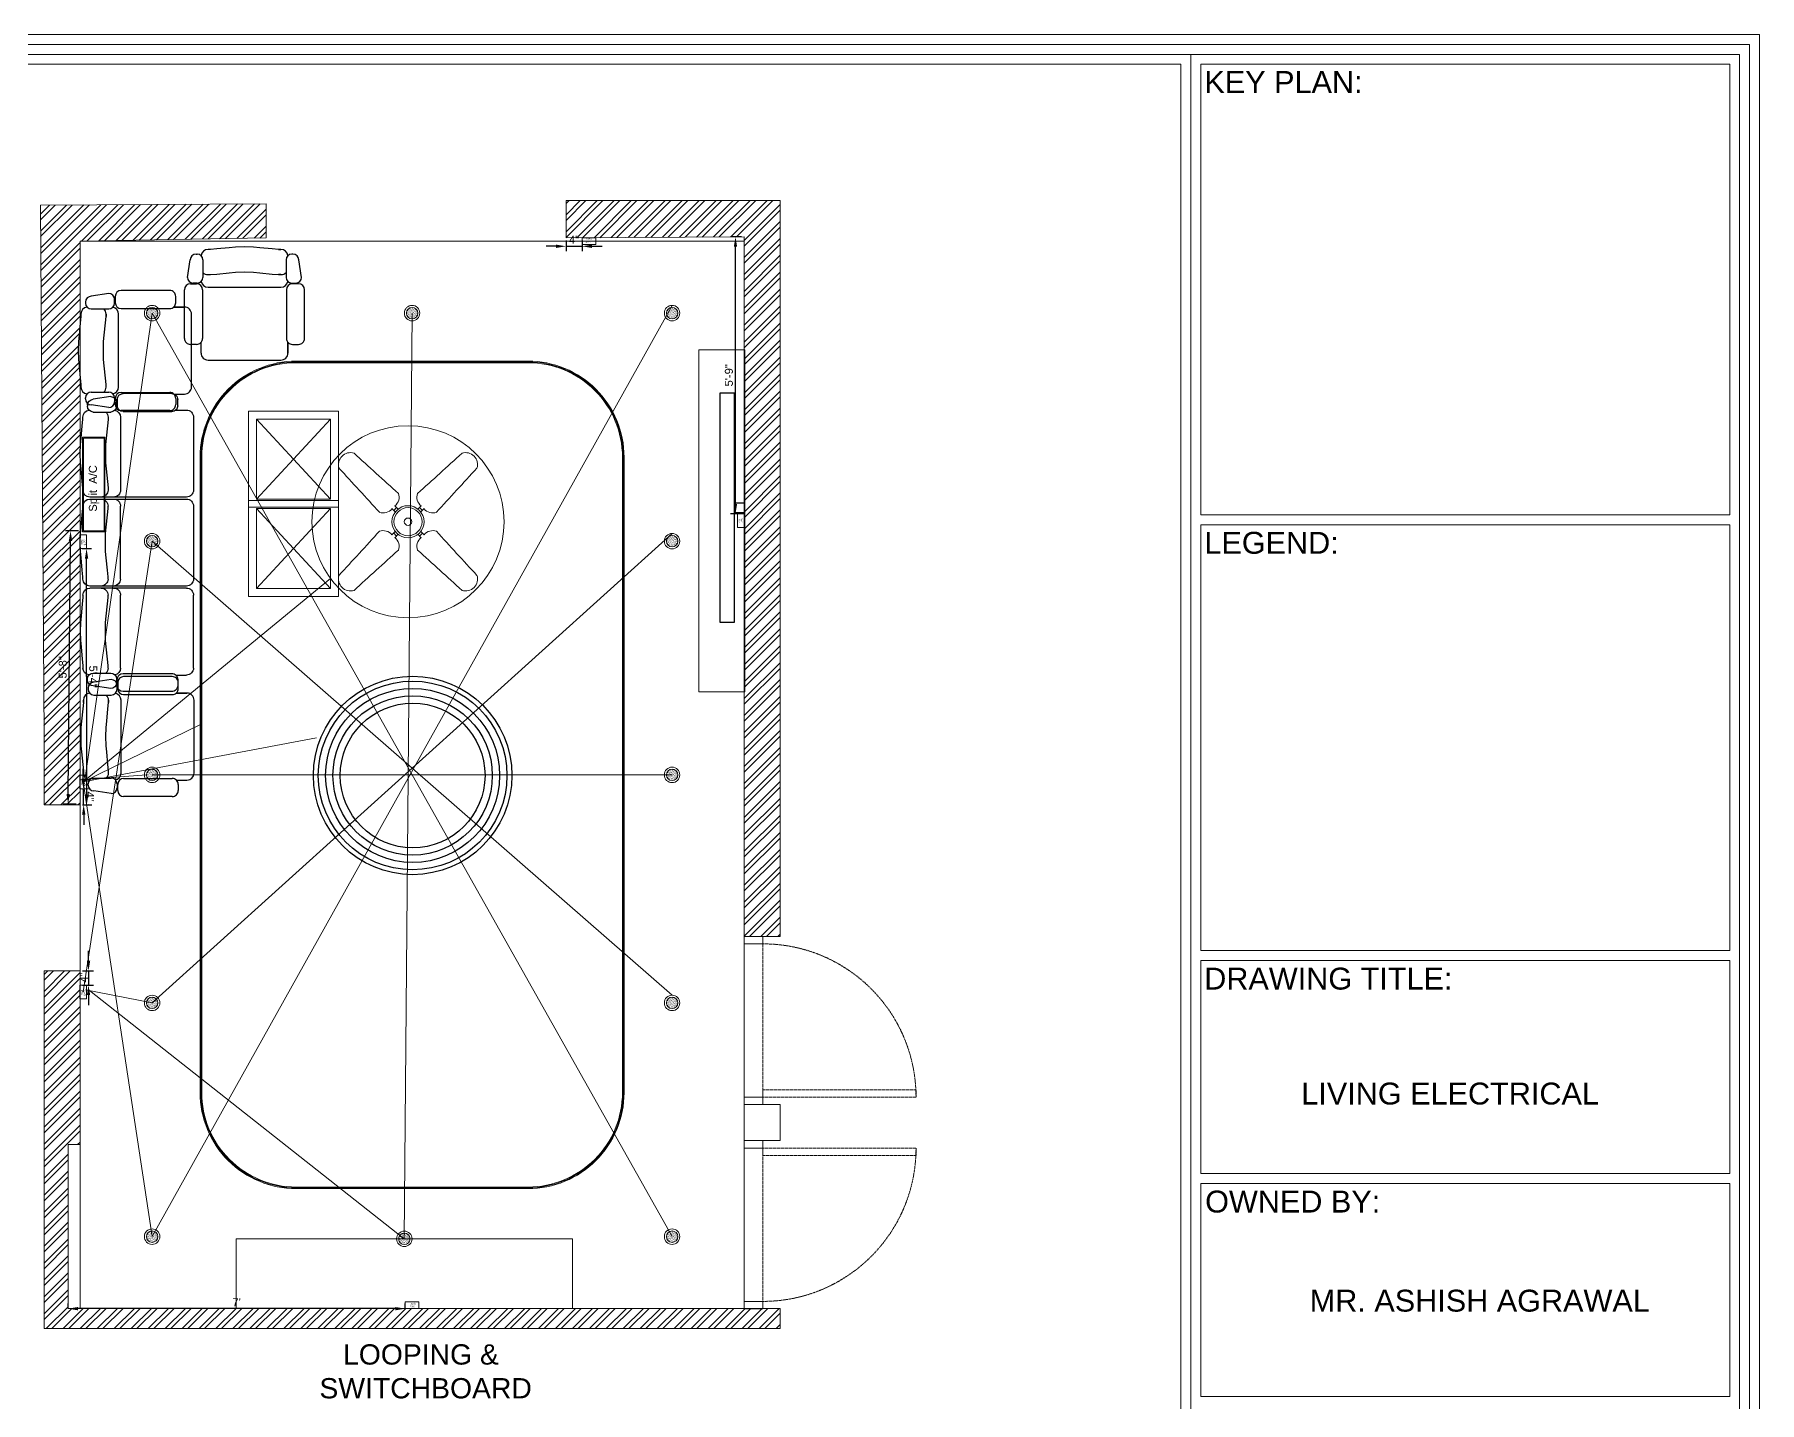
# Model space of a CAD drawing. Header units: inches. Extents: x 213 to 17763, y -4830 to 1802.
# Drawn here: x 6470.8 to 6902, y -1052 to -710.1 of the extents above; entities that cross this region are included whole.
import ezdxf

# ---------------------------------------------------------------- set-up
doc = ezdxf.new("R2010")
doc.units = ezdxf.units.IN
doc.header["$MEASUREMENT"] = 0
for name, pattern in [('ACAD_ISO02W100', [15, 12, -3]), ('AUDIT_D_060311083008-3', [0]), ('DASHED2', [0.375, 0.25, -0.125]), ('HIDDEN', [0.375, 0.25, -0.125])]:
    doc.linetypes.add(name, pattern=pattern)
for name, color, linetype in [('.', 30, 'Continuous'), ('A-DOOR', 251, 'AUDIT_D_060311083008-3'), ('A-Door-Frame', 1, 'Continuous'), ('A-Door-Swing', 8, 'HIDDEN'), ('furn', 28, 'Continuous'), ('hatch', 4, 'Continuous'), ('PDF2_0', 7, 'Continuous'), ('PDF2_MK. HATCH', 7, 'Continuous'), ('PDF2_Text', 1, 'Continuous'), ('PDF3_Text', 1, 'Continuous')]:
    doc.layers.add(name, color=color, linetype=linetype)
doc.layers.add('PDF2_MK. KITCHEN ESSENTAILS', color=7, linetype='Continuous', true_color=0x767676)
doc.layers.add('ROD', color=7, linetype='Continuous', lineweight=9)
doc.styles.add('PDF Arial', font='arial.ttf')
doc.styles.get("Standard").update_dxf_attribs({"font": 'arial.ttf'})
doc.dimstyles.new('ISO-25', dxfattribs={"dimtxt": 4.5, "dimasz": 2.5, "dimexe": 1.25, "dimexo": 0.625, "dimtad": 1, "dimdec": 0, "dimlunit": 4, "dimtxsty": 'Standard', "dimcen": 2.5, "dimadec": 0, "dimazin": 0, "dimtfac": 1, "dimtdec": 0, "dimtmove": 0, "dimatfit": 3, "dimfxl": 1, "dimarcsym": 0})

# ---------------------------------------------------------------- blocks, each defined once
blk = doc.blocks.new('EYETY')
at = {"layer": 'furn', "color": 254}
for p, q in [((50110.18, -31682.67), (50110.18, -31680.03)), ((50111.93, -31678.27), (50130.16, -31678.27)), ((50131.92, -31680.03), (50131.92, -31704.17)), ((50132.41, -31704.17), (50132.41, -31680.03)), ((50134.17, -31678.27), (50152.4, -31678.27)), ((50154.16, -31680.03), (50154.16, -31682.67)), ((50154.65, -31680.03), (50154.65, -31704.17)), ((50174.64, -31678.27), (50156.41, -31678.27)), ((50176.4, -31682.67), (50176.4, -31680.03)), ((50106.05, -31683.7), (50106.05, -31695.86)), ((50109.08, -31682.21), (50107.53, -31682.21)), ((50110.56, -31695.86), (50110.56, -31683.7)), ((50154.16, -31682.67), (50154.16, -31704.17)), ((50176.01, -31695.86), (50176.01, -31683.7)), ((50177.49, -31682.21), (50179.04, -31682.21)), ((50180.53, -31683.7), (50180.53, -31695.86)), ((50107.53, -31697.34), (50109.08, -31697.34)), ((50109.21, -31697.52), (50108.23, -31697.52)), ((50111.93, -31696.51), (50130.16, -31696.51)), ((50143.29, -31696.51), (50134.17, -31696.51)), ((50152.4, -31696.51), (50143.29, -31696.51)), ((50174.64, -31696.51), (50156.41, -31696.51)), ((50177.36, -31697.52), (50178.34, -31697.52)), ((50179.04, -31697.34), (50177.49, -31697.34)), ((50106.79, -31698.96), (50107.48, -31703.33)), ((50110.65, -31703.33), (50110.65, -31698.96)), ((50111.93, -31699.63), (50112.53, -31699.63)), ((50112.53, -31699.63), (50114.11, -31699.79)), ((50114.11, -31699.79), (50117.22, -31700.07)), ((50117.22, -31700.07), (50118.78, -31700.24)), ((50118.78, -31700.24), (50121.05, -31700.3)), ((50121.05, -31700.3), (50123.32, -31700.24)), ((50123.32, -31700.24), (50124.88, -31700.07)), ((50124.88, -31700.07), (50127.98, -31699.79)), ((50127.98, -31699.79), (50129.57, -31699.63)), ((50129.57, -31699.63), (50130.16, -31699.63)), ((50134.77, -31699.63), (50134.17, -31699.63)), ((50136.35, -31699.79), (50134.77, -31699.63)), ((50139.46, -31700.07), (50136.35, -31699.79)), ((50141.02, -31700.24), (50139.46, -31700.07)), ((50143.29, -31700.3), (50141.02, -31700.24)), ((50145.56, -31700.24), (50143.29, -31700.3)), ((50147.12, -31700.07), (50145.56, -31700.24)), ((50150.22, -31699.79), (50147.12, -31700.07)), ((50151.81, -31699.63), (50150.22, -31699.79)), ((50152.4, -31699.63), (50151.81, -31699.63)), ((50157.01, -31699.63), (50156.41, -31699.63)), ((50158.59, -31699.79), (50157.01, -31699.63)), ((50161.7, -31700.07), (50158.59, -31699.79)), ((50163.25, -31700.24), (50161.7, -31700.07)), ((50165.53, -31700.3), (50163.25, -31700.24)), ((50167.8, -31700.24), (50165.53, -31700.3)), ((50169.36, -31700.07), (50167.8, -31700.24)), ((50172.46, -31699.79), (50169.36, -31700.07)), ((50174.04, -31699.63), (50172.46, -31699.79)), ((50174.64, -31699.63), (50174.04, -31699.63)), ((50175.92, -31703.33), (50175.92, -31698.96)), ((50179.78, -31698.96), (50179.1, -31703.33)), ((50108.95, -31704.77), (50109.21, -31704.77)), ((50112.53, -31705.93), (50111.93, -31705.93)), ((50114.11, -31706.09), (50112.53, -31705.93)), ((50117.22, -31706.37), (50114.11, -31706.09)), ((50118.78, -31706.54), (50117.22, -31706.37)), ((50121.05, -31706.6), (50118.78, -31706.54)), ((50123.32, -31706.54), (50121.05, -31706.6)), ((50124.88, -31706.37), (50123.32, -31706.54)), ((50127.98, -31706.09), (50124.88, -31706.37)), ((50129.57, -31705.93), (50127.98, -31706.09)), ((50130.16, -31705.93), (50129.57, -31705.93)), ((50134.77, -31705.93), (50134.17, -31705.93)), ((50136.35, -31706.09), (50134.77, -31705.93)), ((50139.46, -31706.37), (50136.35, -31706.09)), ((50141.02, -31706.54), (50139.46, -31706.37)), ((50143.29, -31706.6), (50141.02, -31706.54)), ((50145.56, -31706.54), (50143.29, -31706.6)), ((50147.12, -31706.37), (50145.56, -31706.54)), ((50150.22, -31706.09), (50147.12, -31706.37)), ((50151.81, -31705.93), (50150.22, -31706.09)), ((50152.4, -31705.93), (50151.81, -31705.93)), ((50156.41, -31705.93), (50157.01, -31705.93)), ((50157.01, -31705.93), (50158.59, -31706.09)), ((50158.59, -31706.09), (50161.7, -31706.37)), ((50161.7, -31706.37), (50163.25, -31706.54)), ((50163.25, -31706.54), (50165.53, -31706.6)), ((50165.53, -31706.6), (50167.8, -31706.54)), ((50167.8, -31706.54), (50169.36, -31706.37)), ((50169.36, -31706.37), (50172.46, -31706.09)), ((50172.46, -31706.09), (50174.04, -31705.93)), ((50174.04, -31705.93), (50174.64, -31705.93)), ((50177.63, -31704.77), (50177.36, -31704.77))]:
    blk.add_line(p, q, dxfattribs=at)
at = {"layer": 'furn', "color": 254, "extrusion": (0, 0, -1)}
for centre, major_axis, start_param, end_param in [((50111.93, -31680.03), (1.24, -1.24), 2.356194, 3.926991), ((50130.16, -31680.03), (-1.24, -1.24), 2.356194, 3.926991), ((50134.17, -31680.03), (1.24, -1.24), 2.356194, 3.926991), ((50152.4, -31680.03), (-1.24, -1.24), 2.356194, 3.926991), ((50156.41, -31680.03), (1.24, -1.24), 2.356194, 3.926991), ((50174.64, -31680.03), (-1.24, -1.24), 2.356194, 3.926991), ((50107.53, -31683.7), (1.05, -1.05), 2.356194, 3.926991), ((50109.08, -31683.7), (-1.05, -1.05), 2.356194, 3.926991), ((50177.49, -31683.7), (1.05, -1.05), 2.356194, 3.926991), ((50179.04, -31683.7), (-1.05, -1.05), 2.356194, 3.926991), ((50107.53, -31695.86), (-1.05, -1.05), -0.785398, 0.785398), ((50108.23, -31698.96), (-1.02, -1.02), 0.785398, 2.356194), ((50109.08, -31695.86), (-1.05, -1.05), 3.926991, 5.497787), ((50109.21, -31698.96), (1.02, -1.02), 3.926991, 5.497787), ((50111.93, -31698.27), (1.24, -1.24), 2.553225, 3.926991), ((50130.16, -31698.27), (-1.24, -1.24), 2.356194, 3.926991), ((50134.17, -31698.27), (1.24, -1.24), 2.356194, 3.926991), ((50152.4, -31698.27), (1.24, -1.24), 3.926991, 5.497787), ((50156.41, -31698.27), (1.24, -1.24), 2.356194, 3.926991), ((50174.64, -31698.27), (-1.24, -1.24), 2.356194, 3.72996), ((50177.36, -31698.96), (-1.02, -1.02), 0.785398, 2.356194), ((50177.49, -31695.86), (-1.05, -1.05), -0.785398, 0.785398), ((50178.34, -31698.96), (1.02, -1.02), 3.926991, 5.497787), ((50179.04, -31695.86), (-1.05, -1.05), 3.926991, 5.497787), ((50111.93, -31701.39), (-1.24, -1.24), 1.538441, 2.356194), ((50130.16, -31701.39), (-1.24, -1.24), 2.356194, 3.926991), ((50134.17, -31701.39), (1.24, -1.24), 2.356194, 3.926991), ((50152.4, -31701.39), (-1.24, -1.24), 2.356194, 3.926991), ((50156.41, -31701.39), (1.24, -1.24), 2.356194, 3.926991), ((50174.64, -31701.39), (-1.24, -1.24), 2.356194, 3.173948), ((50108.94, -31703.3), (-1.04, -1.04), -0.788362, 0.767792), ((50109.21, -31703.33), (-1.02, -1.02), 3.926991, 5.497787), ((50111.93, -31704.17), (1.24, -1.24), 0.785398, 2.233985), ((50130.16, -31704.17), (1.24, -1.24), 5.497787, 7.068583), ((50134.17, -31704.17), (-1.24, -1.24), -0.785398, 0.785398), ((50152.4, -31704.17), (-1.24, -1.24), 3.927012, 5.497787), ((50156.41, -31704.17), (-1.24, -1.24), -0.785398, 0.785398), ((50174.64, -31704.17), (-1.24, -1.24), 4.0492, 5.497787), ((50177.36, -31703.33), (1.02, -1.02), 0.785398, 2.356194), ((50177.63, -31703.3), (1.04, -1.04), 5.515393, 7.071548)]:
    blk.add_ellipse(centre, major_axis=major_axis, ratio=1, start_param=start_param, end_param=end_param, dxfattribs=at)
blk = doc.blocks.new('EFSR')
at = {"layer": 'furn', "color": 254}
for p, q in [((11465.46, -9283.77), (11483.69, -9283.77)), ((11462.61, -9287.71), (11461.06, -9287.71)), ((11463.7, -9288.17), (11463.7, -9285.53)), ((11485.45, -9288.17), (11485.45, -9285.53)), ((11485.45, -9285.53), (11485.45, -9288.2)), ((11486.54, -9287.71), (11488.09, -9287.71)), ((11459.57, -9289.2), (11459.57, -9301.36)), ((11464.09, -9301.36), (11464.09, -9289.2)), ((11485.06, -9301.36), (11485.06, -9289.2)), ((11489.57, -9289.2), (11489.57, -9301.36)), ((11460.32, -9304.46), (11461, -9308.83)), ((11461.06, -9302.84), (11462.61, -9302.84)), ((11462.74, -9303.02), (11461.76, -9303.02)), ((11464.18, -9308.83), (11464.18, -9304.46)), ((11465.46, -9302.01), (11483.69, -9302.01)), ((11465.46, -9305.13), (11466.05, -9305.13)), ((11466.05, -9305.13), (11467.64, -9305.29)), ((11467.64, -9305.29), (11470.74, -9305.57)), ((11470.74, -9305.57), (11472.3, -9305.74)), ((11476.84, -9305.74), (11478.4, -9305.57)), ((11478.4, -9305.57), (11481.51, -9305.29)), ((11481.51, -9305.29), (11483.09, -9305.13)), ((11483.69, -9305.13), (11483.09, -9305.13)), ((11483.09, -9305.13), (11483.69, -9305.13)), ((11484.97, -9308.83), (11484.97, -9304.46)), ((11486.41, -9303.02), (11487.39, -9303.02)), ((11488.09, -9302.84), (11486.54, -9302.84)), ((11488.83, -9304.46), (11488.15, -9308.83)), ((11472.3, -9305.74), (11474.57, -9305.8)), ((11474.57, -9305.8), (11476.84, -9305.74)), ((11462.47, -9310.27), (11462.74, -9310.27)), ((11466.05, -9311.43), (11465.46, -9311.43)), ((11467.64, -9311.59), (11466.05, -9311.43)), ((11470.74, -9311.87), (11467.64, -9311.59)), ((11472.3, -9312.04), (11470.74, -9311.87)), ((11474.57, -9312.1), (11472.3, -9312.04)), ((11476.84, -9312.04), (11474.57, -9312.1)), ((11478.4, -9311.87), (11476.84, -9312.04)), ((11481.51, -9311.59), (11478.4, -9311.87)), ((11483.09, -9311.43), (11481.51, -9311.59)), ((11483.09, -9311.43), (11483.69, -9311.43)), ((11483.69, -9311.43), (11483.09, -9311.43)), ((11486.68, -9310.27), (11486.41, -9310.27))]:
    blk.add_line(p, q, dxfattribs=at)
at = {"layer": 'furn', "color": 254, "extrusion": (0, 0, -1)}
for centre, major_axis, start_param, end_param in [((11465.46, -9285.53), (1.24, -1.24), 2.356194, 3.926991), ((11483.69, -9285.53), (-1.24, -1.24), 2.356194, 3.926991), ((11483.69, -9285.53), (-1.24, -1.24), 2.356194, 3.926991), ((11461.06, -9289.2), (1.05, -1.05), 2.356194, 3.926991), ((11462.61, -9289.2), (-1.05, -1.05), 2.356194, 3.926991), ((11486.54, -9289.2), (1.05, -1.05), 2.356194, 3.926991), ((11488.09, -9289.2), (-1.05, -1.05), 2.356194, 3.926991), ((11461.06, -9301.36), (-1.05, -1.05), -0.785398, 0.785398), ((11462.61, -9301.36), (-1.05, -1.05), 3.926991, 5.497787), ((11486.54, -9301.36), (-1.05, -1.05), -0.785398, 0.785398), ((11488.09, -9301.36), (-1.05, -1.05), 3.926991, 5.497787), ((11461.76, -9304.46), (-1.02, -1.02), 0.785398, 2.356194), ((11462.74, -9304.46), (1.02, -1.02), 3.926991, 5.497787), ((11465.46, -9303.77), (1.24, -1.24), 2.553225, 3.926991), ((11465.46, -9306.89), (-1.24, -1.24), 1.538441, 2.356194), ((11483.69, -9303.77), (-1.24, -1.24), 2.356194, 3.72996), ((11483.69, -9303.77), (-1.24, -1.24), 2.356194, 3.72996), ((11483.69, -9306.89), (-1.24, -1.24), 2.356194, 3.173948), ((11483.69, -9306.89), (-1.24, -1.24), 2.356194, 3.173948), ((11486.41, -9304.46), (-1.02, -1.02), 0.785398, 2.356194), ((11487.39, -9304.46), (1.02, -1.02), 3.926991, 5.497787), ((11462.47, -9308.8), (-1.04, -1.04), -0.788362, 0.767792), ((11462.74, -9308.83), (-1.02, -1.02), 3.926991, 5.497787), ((11465.46, -9309.67), (1.24, -1.24), 0.785398, 2.233985), ((11483.69, -9309.67), (-1.24, -1.24), 4.0492, 5.497787), ((11483.69, -9309.67), (1.24, -1.24), 5.619996, 7.068583), ((11486.41, -9308.83), (1.02, -1.02), 0.785398, 2.356194), ((11486.68, -9308.8), (1.04, -1.04), 5.515393, 7.071548)]:
    blk.add_ellipse(centre, major_axis=major_axis, ratio=1, start_param=start_param, end_param=end_param, dxfattribs=at)
blk = doc.blocks.new('etruyteu')
at = {"layer": 'furn', "color": 254}
for p, q in [((46569.76, -93185.41), (46569.76, -93137.7)), ((46569.76, -93137.7), (46572.79, -93137.7)), ((46572.79, -93137.7), (46572.79, -93185.41)), ((46569.76, -93160.55), (46567.74, -93160.55)), ((46567.74, -93160.55), (46567.74, -93162.57)), ((46569.76, -93162.57), (46567.74, -93162.57)), ((46572.79, -93185.41), (46569.76, -93185.41))]:
    blk.add_line(p, q, dxfattribs=at)
blk = doc.blocks.new('*U34')
at = {"layer": 'A-Door-Frame', "lineweight": 5}
for p, q in [((0, -100), (0, 0)), ((900, -100), (900, 0))]:
    blk.add_line(p, q, dxfattribs=at)
for points in [[(0, -100), (40, -100), (40, 0), (0, 0)], [(900, -100), (860, -100), (860, 0), (900, 0)]]:
    blk.add_lwpolyline(points, dxfattribs=at)
at = {"layer": 'A-Door-Swing', "linetype": 'DASHED2', "lineweight": 5}
blk.add_line((47.3, 0), (867.3, 0), dxfattribs=at)
blk.add_lwpolyline([(40, 0), (40, 820), (80, 820), (80, 0)], close=True, dxfattribs=at)
blk.add_arc((40, 0), 820, 360, 90, dxfattribs=at)
blk = doc.blocks.new('3')
at = {"color": 18, "lineweight": 5, "true_color": 0x000000}
for p, q in [((3389, -1076), (3366, -1053)), ((3398, -1045), (3378, -1065)), ((3387, -1033), (3409, -1056)), ((3571, -1033), (3549, -1056)), ((3560, -1045), (3580, -1065)), ((3569, -1076), (3592, -1053)), ((3389, -1215), (3366, -1238)), ((3569, -1215), (3592, -1238)), ((3398, -1246), (3378, -1226)), ((3387, -1258), (3409, -1234)), ((3571, -1258), (3549, -1234)), ((3560, -1246), (3580, -1226))]:
    blk.add_line(p, q, dxfattribs=at)
for radius in [113, 99.1, 26]:
    blk.add_circle((3479, -1145), radius, dxfattribs=at)
for centre, radius, start, end in [((3074, -743), 85, 73.055, 197.3061), ((27553, 26002), 36180, 227.4745, 228.1435), ((-20595, 26002), 36180, 311.8565, 312.5255), ((3884, -743), 85, 342.6939, 106.945), ((-23517, -25390), 36180, 42.2176, 42.8866), ((30474, -25390), 36180, 137.1134, 137.7824), ((3337, -972), 79.4, 309.1111, 19.4903), ((3621, -972), 79.4, 160.5097, 230.8889), ((3304, -1004), 79.4, 250.8708, 321.2501), ((3654, -1004), 79.4, 218.7499, 289.1292), ((-23517, 23099), 36180, 317.1134, 317.7824), ((3304, -1287), 79.4, 38.7499, 109.1292), ((3654, -1287), 79.4, 70.8708, 141.2501), ((30474, 23099), 36180, 222.2176, 222.8866), ((3337, -1319), 79.4, 340.5097, 50.8889), ((3621, -1319), 79.4, 129.1111, 199.4903), ((27553, -28293), 36180, 131.8565, 132.5255), ((-20595, -28293), 36180, 47.4745, 48.1435), ((3074, -1548), 85, 162.6939, 286.945), ((3884, -1548), 85, 253.055, 17.3061)]:
    blk.add_arc(centre, radius, start, end, dxfattribs=at)
blk = doc.blocks.new('OIUHYGFVC')
at = {"color": 2}
for radius in [24.8, 23.58, 21.75, 19.92, 18.09]:
    blk.add_circle((7260.41, -115), radius, dxfattribs=at)
blk = doc.blocks.new('*D712')
at = {"color": 0, "linetype": 'AUDIT_D_060311083008-3', "lineweight": -2, "transparency": 16777216}
for p, q in [((6483, -896.11), (6482.97, -893.61)), ((6483.09, -902.61), (6483.03, -898.61)), ((6483.12, -905.11), (6483.15, -907.61))]:
    blk.add_line(p, q, dxfattribs=at)
at = {"color": 0, "linetype": 'ACAD_ISO02W100', "lineweight": -2, "transparency": 16777216}
for p, q in [((6482.76, -898.61), (6484.28, -898.59)), ((6482.82, -902.61), (6484.34, -902.59))]:
    blk.add_line(p, q, dxfattribs=at)
at = {"color": 0, "transparency": 16777216}
for points in [[(6483.42, -896.1), (6482.58, -896.11), (6483.03, -898.61)], [(6483.54, -905.1), (6482.7, -905.11), (6483.09, -902.61)]]:
    blk.add_solid(points, dxfattribs=at)
at = {"layer": 'Defpoints', "color": 0, "transparency": 16777216}
for p in [(6482.14, -898.62), (6483.03, -898.61), (6482.19, -902.62)]:
    blk.add_point(p, dxfattribs=at)
at = {"color": 0, "lineweight": 5, "transparency": 16777216, "insert": (6484.68, -900.58), "char_height": 2, "attachment_point": 5, "rotation": 270.7651}
blk.add_mtext('4"', dxfattribs=at)
blk = doc.blocks.new('*D713')
at = {"color": 0, "linetype": 'ACAD_ISO02W100', "lineweight": -2, "transparency": 16777216}
for p, q in [((6482.76, -838.57), (6485.07, -838.57)), ((6482.82, -902.62), (6485.13, -902.62))]:
    blk.add_line(p, q, dxfattribs=at)
at = {"color": 0, "linetype": 'AUDIT_D_060311083008-3', "lineweight": -2, "transparency": 16777216}
blk.add_line((6483.87, -900.12), (6483.82, -841.07), dxfattribs=at)
at = {"color": 0, "transparency": 16777216}
for points in [[(6484.24, -841.07), (6483.41, -841.07), (6483.82, -838.57)], [(6484.29, -900.12), (6483.46, -900.12), (6483.88, -902.62)]]:
    blk.add_solid(points, dxfattribs=at)
at = {"layer": 'Defpoints', "color": 0, "transparency": 16777216}
for p in [(6482.14, -838.57), (6483.82, -838.57), (6482.19, -902.62)]:
    blk.add_point(p, dxfattribs=at)
at = {"color": 0, "lineweight": 5, "transparency": 16777216, "insert": (6485.49, -870.59), "char_height": 2, "attachment_point": 5, "rotation": 270.0478}
blk.add_mtext('5\'-4"', dxfattribs=at)
blk = doc.blocks.new('*D714')
at = {"color": 0, "linetype": 'ACAD_ISO02W100', "lineweight": -2, "transparency": 16777216}
for p, q in [((6479.19, -1028.57), (6479.19, -1027.32)), ((6563.49, -1028.57), (6563.49, -1027.32))]:
    blk.add_line(p, q, dxfattribs=at)
at = {"color": 0, "linetype": 'AUDIT_D_060311083008-3', "lineweight": -2, "transparency": 16777216}
blk.add_line((6560.99, -1028.57), (6481.69, -1028.57), dxfattribs=at)
at = {"color": 0, "transparency": 16777216}
for points in [[(6481.69, -1028.16), (6481.69, -1028.99), (6479.19, -1028.57)], [(6560.99, -1028.16), (6560.99, -1028.99), (6563.49, -1028.57)]]:
    blk.add_solid(points, dxfattribs=at)
at = {"layer": 'Defpoints', "color": 0, "transparency": 16777216}
for p in [(6479.19, -1028.57), (6479.19, -1028.57), (6563.49, -1028.57)]:
    blk.add_point(p, dxfattribs=at)
at = {"color": 0, "lineweight": 5, "transparency": 16777216, "insert": (6521.34, -1026.95), "char_height": 2, "attachment_point": 5}
blk.add_mtext("7'", dxfattribs=at)
blk = doc.blocks.new('*D715')
at = {"color": 0, "linetype": 'ACAD_ISO02W100', "lineweight": -2, "transparency": 16777216}
for p, q in [((6647.57, -760.63), (6644.79, -760.63)), ((6647.57, -829.9), (6644.79, -829.9))]:
    blk.add_line(p, q, dxfattribs=at)
at = {"color": 0, "linetype": 'AUDIT_D_060311083008-3', "lineweight": -2, "transparency": 16777216}
blk.add_line((6646.04, -827.4), (6646.04, -763.13), dxfattribs=at)
at = {"color": 0, "transparency": 16777216}
for points in [[(6645.63, -763.13), (6646.46, -763.13), (6646.04, -760.63)], [(6645.63, -827.4), (6646.46, -827.4), (6646.04, -829.9)]]:
    blk.add_solid(points, dxfattribs=at)
at = {"layer": 'Defpoints', "color": 0, "transparency": 16777216}
for p in [(6646.04, -760.63), (6648.19, -760.63), (6648.19, -829.9)]:
    blk.add_point(p, dxfattribs=at)
at = {"color": 0, "lineweight": 5, "transparency": 16777216, "insert": (6644.4, -795.27), "char_height": 2, "attachment_point": 5, "rotation": 90}
blk.add_mtext('5\'-9"', dxfattribs=at)
blk = doc.blocks.new('*D720')
at = {"color": 0, "linetype": 'AUDIT_D_060311083008-3', "lineweight": -2, "transparency": 16777216}
for p, q in [((6484.32, -941.62), (6484.32, -939.12)), ((6484.32, -944.12), (6484.32, -947.7)), ((6484.32, -950.2), (6484.32, -952.7))]:
    blk.add_line(p, q, dxfattribs=at)
at = {"color": 0, "linetype": 'ACAD_ISO02W100', "lineweight": -2, "transparency": 16777216}
for p, q in [((6482.82, -944.12), (6485.57, -944.12)), ((6482.83, -947.7), (6485.57, -947.7))]:
    blk.add_line(p, q, dxfattribs=at)
at = {"color": 0, "transparency": 16777216}
for points in [[(6483.9, -941.62), (6484.73, -941.62), (6484.32, -944.12)], [(6483.9, -950.2), (6484.73, -950.2), (6484.32, -947.7)]]:
    blk.add_solid(points, dxfattribs=at)
at = {"layer": 'Defpoints', "color": 0, "transparency": 16777216}
for p in [(6482.19, -944.12), (6482.21, -947.7), (6484.32, -947.7)]:
    blk.add_point(p, dxfattribs=at)
at = {"color": 0, "lineweight": 5, "transparency": 16777216, "insert": (6483.15, -945.77), "char_height": 2, "attachment_point": 5, "rotation": 90}
blk.add_mtext('4"', dxfattribs=at)
blk = doc.blocks.new('*D786')
at = {"color": 0, "linetype": 'AUDIT_D_060311083008-3', "lineweight": -2, "transparency": 16777216}
for p, q in [((6601.18, -763.02), (6598.68, -763.02)), ((6603.68, -763.02), (6607.68, -763.02)), ((6610.18, -763.02), (6612.68, -763.02))]:
    blk.add_line(p, q, dxfattribs=at)
at = {"color": 0, "linetype": 'ACAD_ISO02W100', "lineweight": -2, "transparency": 16777216}
for p, q in [((6603.68, -761.55), (6603.68, -764.27)), ((6607.68, -761.55), (6607.68, -764.27))]:
    blk.add_line(p, q, dxfattribs=at)
at = {"color": 0, "transparency": 16777216}
for points in [[(6601.18, -762.6), (6601.18, -763.43), (6603.68, -763.02)], [(6610.18, -762.6), (6610.18, -763.43), (6607.68, -763.02)]]:
    blk.add_solid(points, dxfattribs=at)
at = {"layer": 'Defpoints', "color": 0, "transparency": 16777216}
for p in [(6603.68, -760.92), (6607.68, -760.92), (6607.68, -763.02)]:
    blk.add_point(p, dxfattribs=at)
at = {"color": 0, "lineweight": 5, "transparency": 16777216, "insert": (6605.68, -761.39), "char_height": 2, "attachment_point": 5}
blk.add_mtext('4"', dxfattribs=at)
blk = doc.blocks.new('*D803')
at = {"color": 0, "linetype": 'ACAD_ISO02W100', "lineweight": -2, "transparency": 16777216}
for p, q in [((6481.83, -834.18), (6478.58, -834.15)), ((6481.21, -902.43), (6477.96, -902.4))]:
    blk.add_line(p, q, dxfattribs=at)
at = {"color": 0, "linetype": 'AUDIT_D_060311083008-3', "lineweight": -2, "transparency": 16777216}
blk.add_line((6479.23, -899.91), (6479.81, -836.66), dxfattribs=at)
at = {"color": 0, "transparency": 16777216}
for points in [[(6479.39, -836.65), (6480.23, -836.66), (6479.83, -834.16)], [(6478.82, -899.91), (6479.65, -899.92), (6479.21, -902.41)]]:
    blk.add_solid(points, dxfattribs=at)
at = {"layer": 'Defpoints', "color": 0, "transparency": 16777216}
for p in [(6479.83, -834.16), (6482.82, -834.19), (6482.19, -902.44)]:
    blk.add_point(p, dxfattribs=at)
at = {"color": 0, "lineweight": 5, "transparency": 16777216, "insert": (6477.88, -868.27), "char_height": 2, "attachment_point": 5, "rotation": 89.4756}
blk.add_mtext('5\'-8"', dxfattribs=at)

msp = doc.modelspace()

# ---------------------------------------------------------------- hatches: boundary and pattern name
at = {"layer": '.', "lineweight": 5}
h = msp.add_hatch(dxfattribs=at)
h.set_pattern_fill('ANSI32', color=1, scale=8)
h.set_pattern_definition([(45, (-502.9554, -776.5738), (-2.1213203, 2.1213203), []), (45, (-501.541, -776.5738), (-2.1213203, 2.1213203), [])])
h.paths.add_polyline_path([(6657.19, -751.57), (6603.68, -751.57), (6603.68, -760.92), (6648.19, -760.63), (6648.19, -788.86), (6648.34, -788.86), (6648.34, -874.36), (6648.19, -935.52), (6652.86, -935.52), (6657.19, -935.57)])
h.paths.add_polyline_path([(6482.19, -795.51), (6481.95, -792.9), (6481.78, -791.34), (6481.73, -789.07), (6481.78, -786.8), (6481.95, -785.24), (6482.19, -782.64), (6482.19, -761.72), (6528.71, -760.92), (6528.71, -752.38), (6472.3, -752.76), (6473.19, -885.57), (6473.19, -902.62), (6482.19, -902.62)])
h.paths.add_polyline_path([(6479.19, -987.57), (6482.19, -987.57), (6482.19, -978.57), (6482.19, -944.12), (6473.19, -944.12), (6473.19, -1033.57), (6563.19, -1033.57), (6568.19, -1033.57), (6657.19, -1033.57), (6657.19, -1028.57), (6652.86, -1028.57), (6652.86, -1028.63), (6648.19, -1028.63), (6479.19, -1028.57)])
h.paths.add_polyline_path([(6551.06, -1028.57), (6585.32, -1028.57), (6585.29, -1028.57), (6551.03, -1028.57)], flags=17)
at = {"lineweight": 5}
h = msp.add_hatch(dxfattribs=at)
h.set_pattern_fill('AR-SAND', color=5, scale=0.2)
h.set_pattern_definition([(37.5, (-119439.32, -239100.82428), (-0.01259867162, 0.3853647538), [0, -0.304, 0, -0.34, 0, -0.325]), (7.5, (-119439.32, -239100.8243), (0.3539553411, 0.564429213), [0, -0.164, 0, -0.274, 0, -0.105]), (327.5, (-119439.566, -239100.8243), (0.62282837235, 0.0011318107), [0, -0.1, 0, -0.36, 0, -0.47]), (317.5, (-119439.566, -239100.8243), (0.6012253209, 0.175535113), [0, -0.05, 0, -0.236, 0, -0.27])])
h.paths.add_polyline_path([(6501.64, -779.72, -1), (6498.78, -779.72, -1)])
h = msp.add_hatch(dxfattribs=at)
h.set_pattern_fill('AR-SAND', color=5, scale=0.2)
h.set_pattern_definition([(37.5, (-119374.32924, -239100.82428), (-0.01259867162, 0.3853647538), [0, -0.304, 0, -0.34, 0, -0.325]), (7.5, (-119374.32924, -239100.8243), (0.3539553411, 0.564429213), [0, -0.164, 0, -0.274, 0, -0.105]), (327.5, (-119374.57524, -239100.8243), (0.62282837235, 0.0011318107), [0, -0.1, 0, -0.36, 0, -0.47]), (317.5, (-119374.57524, -239100.8243), (0.6012253209, 0.175535113), [0, -0.05, 0, -0.236, 0, -0.27])])
h.paths.add_polyline_path([(6566.63, -779.72, -1), (6563.77, -779.72, -1)])
h = msp.add_hatch(dxfattribs=at)
h.set_pattern_fill('AR-SAND', color=5, scale=0.2)
h.set_pattern_definition([(37.5, (-119309.3385, -239100.82428), (-0.01259867162, 0.3853647538), [0, -0.304, 0, -0.34, 0, -0.325]), (7.5, (-119309.3385, -239100.8243), (0.3539553411, 0.564429213), [0, -0.164, 0, -0.274, 0, -0.105]), (327.5, (-119309.5845, -239100.8243), (0.62282837235, 0.0011318107), [0, -0.1, 0, -0.36, 0, -0.47]), (317.5, (-119309.5845, -239100.8243), (0.6012253209, 0.175535113), [0, -0.05, 0, -0.236, 0, -0.27])])
h.paths.add_polyline_path([(6631.62, -779.72, -1), (6628.76, -779.72, -1)])
h = msp.add_hatch(dxfattribs=at)
h.set_pattern_fill('AR-SAND', color=5, scale=0.2)
h.set_pattern_definition([(37.5, (-119439.32, -239157.82428), (-0.01259867162, 0.3853647538), [0, -0.304, 0, -0.34, 0, -0.325]), (7.5, (-119439.32, -239157.8243), (0.3539553411, 0.564429213), [0, -0.164, 0, -0.274, 0, -0.105]), (327.5, (-119439.566, -239157.8243), (0.62282837235, 0.0011318107), [0, -0.1, 0, -0.36, 0, -0.47]), (317.5, (-119439.566, -239157.8243), (0.6012253209, 0.175535113), [0, -0.05, 0, -0.236, 0, -0.27])])
h.paths.add_polyline_path([(6501.64, -836.72, -1), (6498.78, -836.72, -1)])
h = msp.add_hatch(dxfattribs=at)
h.set_pattern_fill('AR-SAND', color=5, scale=0.2)
h.set_pattern_definition([(37.5, (-119309.3385, -239157.82428), (-0.01259867162, 0.3853647538), [0, -0.304, 0, -0.34, 0, -0.325]), (7.5, (-119309.3385, -239157.8243), (0.3539553411, 0.564429213), [0, -0.164, 0, -0.274, 0, -0.105]), (327.5, (-119309.5845, -239157.8243), (0.62282837235, 0.0011318107), [0, -0.1, 0, -0.36, 0, -0.47]), (317.5, (-119309.5845, -239157.8243), (0.6012253209, 0.175535113), [0, -0.05, 0, -0.236, 0, -0.27])])
h.paths.add_polyline_path([(6631.62, -836.72, -1), (6628.76, -836.72, -1)])
h = msp.add_hatch(dxfattribs=at)
h.set_pattern_fill('AR-SAND', color=5, scale=0.2)
h.set_pattern_definition([(37.5, (-119439.32, -239216.25255), (-0.01259867162, 0.3853647538), [0, -0.304, 0, -0.34, 0, -0.325]), (7.5, (-119439.32, -239216.25255), (0.3539553411, 0.564429213), [0, -0.164, 0, -0.274, 0, -0.105]), (327.5, (-119439.566, -239216.25255), (0.62282837235, 0.0011318107), [0, -0.1, 0, -0.36, 0, -0.47]), (317.5, (-119439.566, -239216.25255), (0.6012253209, 0.175535113), [0, -0.05, 0, -0.236, 0, -0.27])])
h.paths.add_polyline_path([(6501.64, -895.15, -1), (6498.78, -895.15, -1)])
h = msp.add_hatch(dxfattribs=at)
h.set_pattern_fill('AR-SAND', color=5, scale=0.2)
h.set_pattern_definition([(37.5, (-119309.3385, -239216.25255), (-0.01259867162, 0.3853647538), [0, -0.304, 0, -0.34, 0, -0.325]), (7.5, (-119309.3385, -239216.25255), (0.3539553411, 0.564429213), [0, -0.164, 0, -0.274, 0, -0.105]), (327.5, (-119309.5845, -239216.25255), (0.62282837235, 0.0011318107), [0, -0.1, 0, -0.36, 0, -0.47]), (317.5, (-119309.5845, -239216.25255), (0.6012253209, 0.175535113), [0, -0.05, 0, -0.236, 0, -0.27])])
h.paths.add_polyline_path([(6631.62, -895.15, -1), (6628.76, -895.15, -1)])
h = msp.add_hatch(dxfattribs=at)
h.set_pattern_fill('AR-SAND', color=5, scale=0.2)
h.set_pattern_definition([(37.5, (-119439.32, -239273.25255), (-0.01259867162, 0.3853647538), [0, -0.304, 0, -0.34, 0, -0.325]), (7.5, (-119439.32, -239273.25255), (0.3539553411, 0.564429213), [0, -0.164, 0, -0.274, 0, -0.105]), (327.5, (-119439.566, -239273.25255), (0.62282837235, 0.0011318107), [0, -0.1, 0, -0.36, 0, -0.47]), (317.5, (-119439.566, -239273.25255), (0.6012253209, 0.175535113), [0, -0.05, 0, -0.236, 0, -0.27])])
h.paths.add_polyline_path([(6501.64, -952.15, -1), (6498.78, -952.15, -1)])
h = msp.add_hatch(dxfattribs=at)
h.set_pattern_fill('AR-SAND', color=5, scale=0.2)
h.set_pattern_definition([(37.5, (-119309.3385, -239273.25255), (-0.01259867162, 0.3853647538), [0, -0.304, 0, -0.34, 0, -0.325]), (7.5, (-119309.3385, -239273.25255), (0.3539553411, 0.564429213), [0, -0.164, 0, -0.274, 0, -0.105]), (327.5, (-119309.5845, -239273.25255), (0.62282837235, 0.0011318107), [0, -0.1, 0, -0.36, 0, -0.47]), (317.5, (-119309.5845, -239273.25255), (0.6012253209, 0.175535113), [0, -0.05, 0, -0.236, 0, -0.27])])
h.paths.add_polyline_path([(6631.62, -952.15, -1), (6628.76, -952.15, -1)])
h = msp.add_hatch(dxfattribs=at)
h.set_pattern_fill('AR-SAND', color=5, scale=0.2)
h.set_pattern_definition([(37.5, (-119439.32, -239331.6808), (-0.01259867162, 0.3853647538), [0, -0.304, 0, -0.34, 0, -0.325]), (7.5, (-119439.32, -239331.6808), (0.3539553411, 0.564429213), [0, -0.164, 0, -0.274, 0, -0.105]), (327.5, (-119439.566, -239331.6808), (0.62282837235, 0.0011318107), [0, -0.1, 0, -0.36, 0, -0.47]), (317.5, (-119439.566, -239331.6808), (0.6012253209, 0.175535113), [0, -0.05, 0, -0.236, 0, -0.27])])
h.paths.add_polyline_path([(6501.64, -1010.57, -1), (6498.78, -1010.57, -1)])
h = msp.add_hatch(dxfattribs=at)
h.set_pattern_fill('AR-SAND', color=5, scale=0.2)
h.set_pattern_definition([(37.5, (-119376.2721, -239332.2248), (-0.01259867162, 0.3853647538), [0, -0.304, 0, -0.34, 0, -0.325]), (7.5, (-119376.2721, -239332.2248), (0.3539553411, 0.564429213), [0, -0.164, 0, -0.274, 0, -0.105]), (327.5, (-119376.5181, -239332.2248), (0.62282837235, 0.0011318107), [0, -0.1, 0, -0.36, 0, -0.47]), (317.5, (-119376.5181, -239332.2248), (0.6012253209, 0.175535113), [0, -0.05, 0, -0.236, 0, -0.27])])
h.paths.add_polyline_path([(6564.69, -1011.12, -1), (6561.83, -1011.12, -1)])
h = msp.add_hatch(dxfattribs=at)
h.set_pattern_fill('AR-SAND', color=5, scale=0.2)
h.set_pattern_definition([(37.5, (-119309.3385, -239331.6808), (-0.01259867162, 0.3853647538), [0, -0.304, 0, -0.34, 0, -0.325]), (7.5, (-119309.3385, -239331.6808), (0.3539553411, 0.564429213), [0, -0.164, 0, -0.274, 0, -0.105]), (327.5, (-119309.5845, -239331.6808), (0.62282837235, 0.0011318107), [0, -0.1, 0, -0.36, 0, -0.47]), (317.5, (-119309.5845, -239331.6808), (0.6012253209, 0.175535113), [0, -0.05, 0, -0.236, 0, -0.27])])
h.paths.add_polyline_path([(6631.62, -1010.57, -1), (6628.76, -1010.57, -1)])

# ---------------------------------------------------------------- linework, layer by layer
at = {"color": 3, "lineweight": 5}
for p, q in [((6500.21, -779.72), (6483.47, -895.85)), ((6500.21, -836.72), (6482.98, -949.41)), ((6544.8, -846.02), (6482.98, -896.91)), ((6512.61, -882.39), (6482.98, -896.91)), ((6541.32, -885.89), (6482.98, -896.91)), ((6498.78, -895.15), (6482.4, -896.39)), ((6482.98, -896.91), (6500.21, -1010.57)), ((6500.21, -952.15), (6483.6, -948.89)), ((6484.55, -949.08), (6563.26, -1011.12))]:
    msp.add_line(p, q, dxfattribs=at)
at = {"color": 1, "lineweight": 5}
for p, q in [((6630.19, -777.79), (6500.21, -1010.57)), ((6500.21, -779.72), (6630.19, -1010.57)), ((6565.2, -779.72), (6563.26, -1011.12)), ((6630.19, -834.79), (6500.21, -952.15)), ((6500.21, -836.72), (6630.19, -950.22)), ((6500.21, -895.15), (6630.19, -895.15))]:
    msp.add_line(p, q, dxfattribs=at)
at = {"color": 254, "lineweight": 5}
for p, q in [((6544.8, -806.23), (6526.32, -826.23)), ((6526.32, -806.23), (6544.8, -826.23)), ((6544.8, -828.57), (6526.32, -848.57)), ((6526.32, -828.57), (6544.8, -848.57))]:
    msp.add_line(p, q, dxfattribs=at)
at = {"lineweight": 5}
for p, q in [((6483.82, -898.62), (6483.82, -898.62)), ((6484.23, -897.06), (6484.19, -897.06)), ((6657.19, -977.57), (6657.19, -986.57)), ((6648.19, -986.57), (6657.19, -986.57))]:
    msp.add_line(p, q, dxfattribs=at)
msp.add_lwpolyline([(6482.21, -761.72), (6648.19, -761.72), (6648.19, -1028.57), (6482.21, -1028.57)], close=True, dxfattribs=at)
at = {"color": 5, "lineweight": 5}
for points in [[(6611.1, -762.61), (6607.68, -762.61), (6607.68, -760.92), (6611.1, -760.92)], [(6482.82, -810.76), (6482.82, -834.36), (6488.42, -834.36), (6488.42, -810.76)], [(6483.02, -810.96), (6483.02, -834.16), (6488.22, -834.16), (6488.22, -810.96)], [(6648.19, -829.9), (6648.19, -833.32), (6646.51, -833.32), (6646.51, -829.9)], [(6482.14, -838.57), (6482.14, -835.15), (6483.82, -835.15), (6483.82, -838.57)], [(6482.14, -898.62), (6482.14, -895.2), (6483.82, -895.2), (6483.82, -898.62)], [(6482.14, -951.12), (6482.14, -947.7), (6483.82, -947.7), (6483.82, -951.12)], [(6566.91, -1028.57), (6563.49, -1028.57), (6563.49, -1026.89), (6566.91, -1026.89)]]:
    msp.add_lwpolyline(points, close=True, dxfattribs=at)
at = {"lineweight": 5}
msp.add_lwpolyline([(6536.21, -791.72), (6594.19, -791.72, -0.414214), (6618.19, -815.72), (6618.19, -974.57, -0.414214), (6594.19, -998.57), (6536.21, -998.57, -0.414214), (6512.21, -974.57), (6512.21, -815.72, -0.414214)], format="xyb", close=True, dxfattribs=at)
at = {"color": 53, "lineweight": 5}
for points in [[(6536.21, -791.92), (6594.19, -791.92, -0.414214), (6617.99, -815.72), (6617.99, -974.57, -0.414214), (6594.19, -998.37), (6536.21, -998.37, -0.414214), (6512.41, -974.57), (6512.41, -815.72, -0.414214)], [(6536.21, -792.12), (6594.19, -792.12, -0.414214), (6617.79, -815.72), (6617.79, -974.57, -0.414214), (6594.19, -998.17), (6536.21, -998.17, -0.414214), (6512.61, -974.57), (6512.61, -815.72, -0.414214)]]:
    msp.add_lwpolyline(points, format="xyb", close=True, dxfattribs=at)
at = {"color": 254, "lineweight": 5}
for points in [[(6546.8, -804.23), (6524.32, -804.23), (6524.32, -828.23), (6546.8, -828.23)], [(6544.8, -806.23), (6526.32, -806.23), (6526.32, -826.23), (6544.8, -826.23)], [(6546.8, -826.57), (6524.32, -826.57), (6524.32, -850.57), (6546.8, -850.57)], [(6544.8, -828.57), (6526.32, -828.57), (6526.32, -848.57), (6544.8, -848.57)]]:
    msp.add_lwpolyline(points, close=True, dxfattribs=at)
at = {"color": 5, "lineweight": 5}
for centre, radius in [((6500.21, -779.72), 1.93), ((6500.21, -779.72), 1.43), ((6565.2, -779.72), 1.93), ((6565.2, -779.72), 1.43), ((6630.19, -779.72), 1.93), ((6630.19, -779.72), 1.43), ((6500.21, -836.72), 1.93), ((6500.21, -836.72), 1.43), ((6630.19, -836.72), 1.93), ((6630.19, -836.72), 1.43), ((6500.21, -895.15), 1.93), ((6500.21, -895.15), 1.43), ((6630.19, -895.15), 1.93), ((6630.19, -895.15), 1.43), ((6500.21, -952.15), 1.93), ((6500.21, -952.15), 1.43), ((6630.19, -952.15), 1.93), ((6630.19, -952.15), 1.43), ((6500.21, -1010.57), 1.93), ((6630.19, -1010.57), 1.93), ((6500.21, -1010.57), 1.43), ((6563.26, -1011.12), 1.93), ((6563.26, -1011.12), 1.43), ((6630.19, -1010.57), 1.43)]:
    msp.add_circle(centre, radius, dxfattribs=at)
at = {"color": 250, "lineweight": 5}
msp.add_circle((6564.18, -831.87), 24, dxfattribs=at)
at = {"layer": 'PDF2_0', "lineweight": 5}
msp.add_lwpolyline([(6752.67, -1292.57), (6080.53, -1292.57), (6080.53, -710.08), (6902.03, -710.08), (6902.03, -1143.22, -0.414214)], format="xyb", close=True, dxfattribs=at)
for points in [[(6752.67, -1290.1), (6083, -1290.1), (6083, -712.55), (6899.56, -712.55), (6899.56, -1143.22, -0.414214), (6752.67, -1290.1)], [(6752.67, -1287.61), (6085.49, -1287.61), (6085.49, -715.04), (6897.07, -715.04), (6897.07, -1143.22, -0.414214), (6752.67, -1287.61)]]:
    msp.add_lwpolyline(points, format="xyb", dxfattribs=at)
for points in [[(6087.98, -717.53), (6757.41, -717.53), (6757.41, -1269.45), (6087.98, -1269.45)], [(6762.39, -717.53), (6894.58, -717.53), (6894.58, -830.12), (6762.39, -830.12)], [(6762.39, -832.61), (6894.58, -832.61), (6894.58, -939.06), (6762.39, -939.06)], [(6762.39, -941.55), (6894.58, -941.55), (6894.58, -994.77), (6762.39, -994.77)], [(6762.39, -997.27), (6894.58, -997.27), (6894.58, -1050.49), (6762.39, -1050.49)]]:
    msp.add_lwpolyline(points, close=True, dxfattribs=at)
at = {"layer": 'PDF2_MK. HATCH', "lineweight": 5}
msp.add_lwpolyline([(6759.9, -715.04), (6759.9, -1287.42)], dxfattribs=at)
at = {"layer": 'PDF2_MK. KITCHEN ESSENTAILS', "lineweight": 5}
msp.add_lwpolyline([(6087.98, -1269.45), (6757.41, -1269.45), (6757.41, -717.53), (6087.98, -717.53)], close=True, dxfattribs=at)
at = {"layer": 'ROD', "lineweight": 5}
for p, q in [((6472.3, -752.76), (6528.71, -752.38)), ((6473.19, -885.57), (6472.3, -752.76)), ((6657.19, -751.57), (6603.68, -751.57)), ((6657.19, -935.57), (6657.19, -751.57)), ((6482.19, -761.72), (6528.71, -760.92)), ((6482.19, -902.62), (6482.19, -761.72)), ((6603.68, -760.92), (6648.19, -760.63)), ((6648.19, -760.63), (6648.19, -935.57)), ((6482.19, -885.57), (6482.19, -876.57)), ((6473.19, -885.57), (6473.19, -902.62)), ((6648.19, -935.57), (6657.19, -935.57)), ((6482.19, -987.57), (6482.19, -978.57)), ((6648.19, -977.57), (6648.19, -986.57)), ((6657.19, -977.57), (6648.19, -977.57)), ((6479.19, -1028.57), (6479.19, -987.57)), ((6482.19, -987.57), (6479.19, -987.57)), ((6479.19, -1028.57), (6657.19, -1028.57)), ((6479.19, -1028.57), (6563.19, -1028.57)), ((6648.19, -1028.57), (6657.19, -1028.57)), ((6657.19, -1033.57), (6657.19, -1028.57)), ((6473.19, -1033.57), (6563.19, -1033.57)), ((6568.19, -1033.57), (6657.19, -1033.57))]:
    msp.add_line(p, q, dxfattribs=at)
for points in [[(6528.71, -760.92), (6528.71, -752.38)], [(6603.68, -751.57), (6603.68, -760.92)], [(6473.19, -902.62), (6473.19, -885.57)], [(6482.19, -885.57), (6482.19, -902.62)], [(6473.19, -902.62), (6482.19, -902.62)], [(6473.19, -1033.57), (6473.19, -944.12)], [(6482.19, -944.12), (6473.19, -944.12)], [(6482.19, -944.12), (6482.19, -978.57)], [(6563.19, -1033.57), (6568.19, -1033.57)], [(6648.19, -1033.57), (6657.19, -1033.57)]]:
    msp.add_lwpolyline(points, dxfattribs=at)
at = {"layer": 'ROD', "color": 254, "lineweight": 5}
for points in [[(6648.34, -874.36), (6648.34, -788.86), (6636.87, -788.86), (6636.87, -874.36)], [(6521.19, -1028.57), (6605.32, -1028.57), (6605.32, -1011.12), (6521.19, -1011.12)]]:
    msp.add_lwpolyline(points, close=True, dxfattribs=at)

# ---------------------------------------------------------------- block references
at = {"color": 254, "lineweight": 5, "rotation": 270}
msp.add_blockref('EYETY', (38188.83, 49306.21), dxfattribs=at)
at = {"lineweight": 5, "xscale": 0.03546819263372884, "yscale": 0.03546819263372884, "zscale": 0.03546819263372884}
msp.add_blockref('3', (6440.79, -791.25), dxfattribs=at)
at = {"lineweight": 5}
msp.add_blockref('OIUHYGFVC', (-695.07, -780.29), dxfattribs=at)
at = {"layer": 'A-DOOR', "lineweight": 5, "yscale": 0.04672722581929388, "zscale": 0.04672722581929388, "rotation": 270}
for p, xscale in [((6652.86, -977.57), -0.04672722581929388), ((6652.86, -986.57), 0.04672722581929388)]:
    msp.add_blockref('*U34', p, dxfattribs=dict(at, xscale=xscale))
at = {"layer": 'hatch', "color": 254, "lineweight": 5, "xscale": -1}
for p, rotation in [((-4951.27, -10075.24), 180), ((15793.83, -12263.65), 270), ((15794.46, -12360.15), 270)]:
    msp.add_blockref('EFSR', p, dxfattribs=dict(at, rotation=rotation))
at = {"layer": 'ROD', "color": 254, "lineweight": 5, "xscale": -1.2, "yscale": 1.2, "zscale": 1.2}
msp.add_blockref('etruyteu', (62529.48, 110965.51), dxfattribs=at)

# ---------------------------------------------------------------- texts
at = {"color": 1, "lineweight": 5, "insert": (6484.4, -829.36), "char_height": 2, "attachment_point": 1, "rotation": 90}
msp.add_mtext_dynamic_manual_height_columns('Split  A/C', width=16.5276, gutter_width=1, heights=[0], dxfattribs=at)
at = {"layer": 'PDF2_Text', "color": 7, "lineweight": 5, "attachment_point": 7, "style": 'PDF Arial'}
for s, insert, char_height in [('KEY PLAN:', (6763.26, -724.69), 5.477), ('LEGEND:', (6763.26, -839.95), 5.477), ('DRAWING TITLE:', (6763.22, -948.89), 5.4768), ('OWNED BY:', (6763.45, -1004.62), 5.477), ('MR. ASHISH AGRAWAL', (6789.6, -1029.39), 5.4768)]:
    msp.add_mtext(s, dxfattribs=dict(at, insert=insert, char_height=char_height))
at = {"layer": 'PDF2_Text', "color": 7, "lineweight": 5, "insert": (6787.49, -977.62), "char_height": 5.4768, "width": 107.2495, "attachment_point": 7, "style": 'PDF Arial'}
msp.add_mtext('LIVING ELECTRICAL  ', dxfattribs=at)
at = {"layer": 'PDF3_Text', "lineweight": 5, "insert": (6610.01, -762.12), "char_height": 0.4, "attachment_point": 9, "style": 'PDF Arial'}
msp.add_mtext('SW3 \\P@4\'6"', dxfattribs=at)
at = {"layer": 'PDF3_Text', "lineweight": 5, "char_height": 0.4, "attachment_point": 9, "style": 'PDF Arial'}
for s, insert, rotation in [("SW4 \\P@2'", (6646.73, -832.13), 270), ('SW2 \\P@3\'6"', (6483.6, -836.35), 90), ('SW1 \\P@4\'6"', (6483.6, -896.39), 90), ('SW6 \\P@4\'6"', (6483.6, -948.89), 90), ('SW5 \\P@3\'6"', (6564.68, -1027.11), 180)]:
    msp.add_mtext(s, dxfattribs=dict(at, insert=insert, rotation=rotation))
at = {"layer": 'PDF3_Text', "lineweight": 5, "insert": (6542.04, -1051.07), "char_height": 5.0688, "attachment_point": 7, "style": 'PDF Arial'}
msp.add_mtext_dynamic_manual_height_columns('   LOOPING & \\PSWITCHBOARD', width=114.7518, gutter_width=49.21, heights=[0], dxfattribs=at)

# ---------------------------------------------------------------- dimensions: what is measured, and where the dimension line sits
at = {"lineweight": 5}
for base, p1, p2, picture, middle in [((6607.68, -763.02), (6603.68, -760.92), (6607.68, -760.92), '*D786', (6605.68, -761.39)), ((6479.19, -1028.57), (6563.49, -1028.57), (6479.19, -1028.57), '*D714', (6521.34, -1026.95))]:
    dim = msp.add_linear_dim(base=base, p1=p1, p2=p2, dimstyle='ISO-25', override={"dimtxt": 2, "dimtmove": 1, "dimfxl": 2, "dimfxlon": 1, "dimarcsym": 2}, dxfattribs=at)
    dim.commit()
    dim.dimension.update_dxf_attribs({"geometry": picture, "text_midpoint": middle})
dim = msp.add_linear_dim(base=(6646.04, -760.63), p1=(6648.19, -829.9), p2=(6648.19, -760.63), angle=90, dimstyle='ISO-25', override={"dimtxt": 2, "dimtmove": 1, "dimfxl": 2, "dimfxlon": 1, "dimarcsym": 2}, dxfattribs=at)
dim.commit()
dim.dimension.update_dxf_attribs({"geometry": '*D715', "text_midpoint": (6644.4, -795.27)})
for p1, p2, distance, picture, middle in [((6482.19, -902.44), (6482.82, -834.19), 2.98, '*D803', (6477.88, -868.27)), ((6482.19, -902.62), (6482.14, -838.57), -1.68, '*D713', (6485.49, -870.59)), ((6482.19, -902.62), (6482.14, -898.62), -0.89, '*D712', (6484.68, -900.58))]:
    dim = msp.add_aligned_dim(p1=p1, p2=p2, distance=distance, dimstyle='ISO-25', override={"dimtxt": 2, "dimtmove": 1, "dimfxl": 2, "dimfxlon": 1, "dimarcsym": 2}, dxfattribs=at)
    dim.commit()
    dim.dimension.update_dxf_attribs({"geometry": picture, "text_midpoint": middle})
dim = msp.add_linear_dim(base=(6484.32, -947.7), p1=(6482.19, -944.12), p2=(6482.21, -947.7), angle=90, dimstyle='ISO-25', override={"dimtxt": 2, "dimtmove": 1, "dimfxl": 2, "dimfxlon": 1, "dimarcsym": 2}, dxfattribs=at)
dim.commit()
dim.dimension.update_dxf_attribs({"geometry": '*D720', "text_midpoint": (6484.78, -945.77), "dimtype": 160})

doc.saveas('drawing.dxf')
